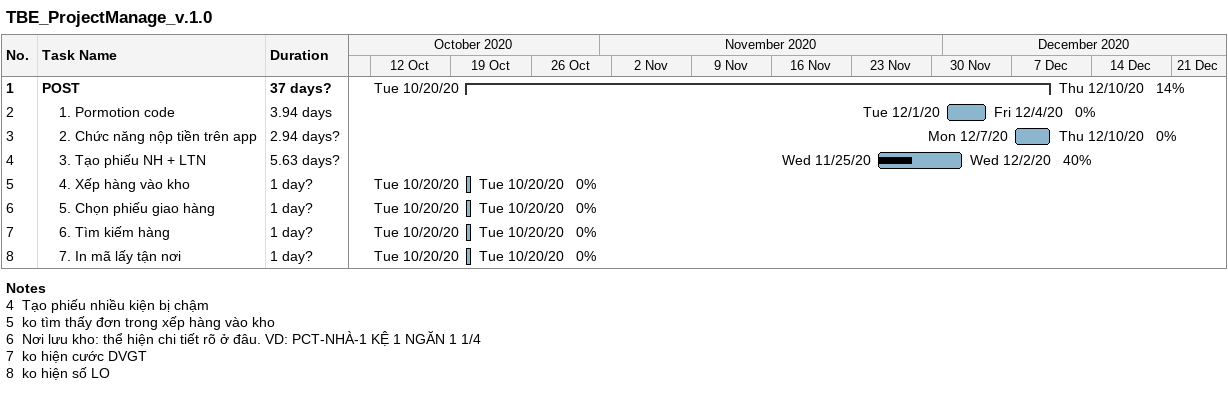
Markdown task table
TBE_ProjectManage_v.1.0

| ID | Level | Task | Duration | Start | Finish | % complete |
|---|---|---|---|---|---|---|
| 1 | 1 | **POST** | 37d? | 2020-10-20 | 2020-12-10 | 14 |
| 2 | 2 | 1. Pormotion code | 3.94d | 2020-12-01 | 2020-12-04 | 0 |
| 3 | 2 | 2. Chức năng nộp tiền trên app | 2.94d? | 2020-12-07 | 2020-12-10 | 0 |
| 4 | 2 | 3. Tạo phiếu NH + LTN | 5.63d? | 2020-11-25 | 2020-12-02 | 40 |
| 5 | 2 | 4. Xếp hàng vào kho | 1d? | 2020-10-20 | 2020-10-20 | 0 |
| 6 | 2 | 5. Chọn phiếu giao hàng | 1d? | 2020-10-20 | 2020-10-20 | 0 |
| 7 | 2 | 6. Tìm kiếm hàng | 1d? | 2020-10-20 | 2020-10-20 | 0 |
| 8 | 2 | 7. In mã lấy tận nơi | 1d? | 2020-10-20 | 2020-10-20 | 0 |

Notes
- 4: Tạo phiếu nhiều kiện bị chậm
- 5: ko tìm thấy đơn trong xếp hàng vào kho
- 6: Nơi lưu kho: thể hiện chi tiết rõ ở đâu. VD: PCT-NHÀ-1 KỆ 1 NGĂN 1 1/4
- 7: ko hiện cước DVGT
- 8: ko hiện số LO
